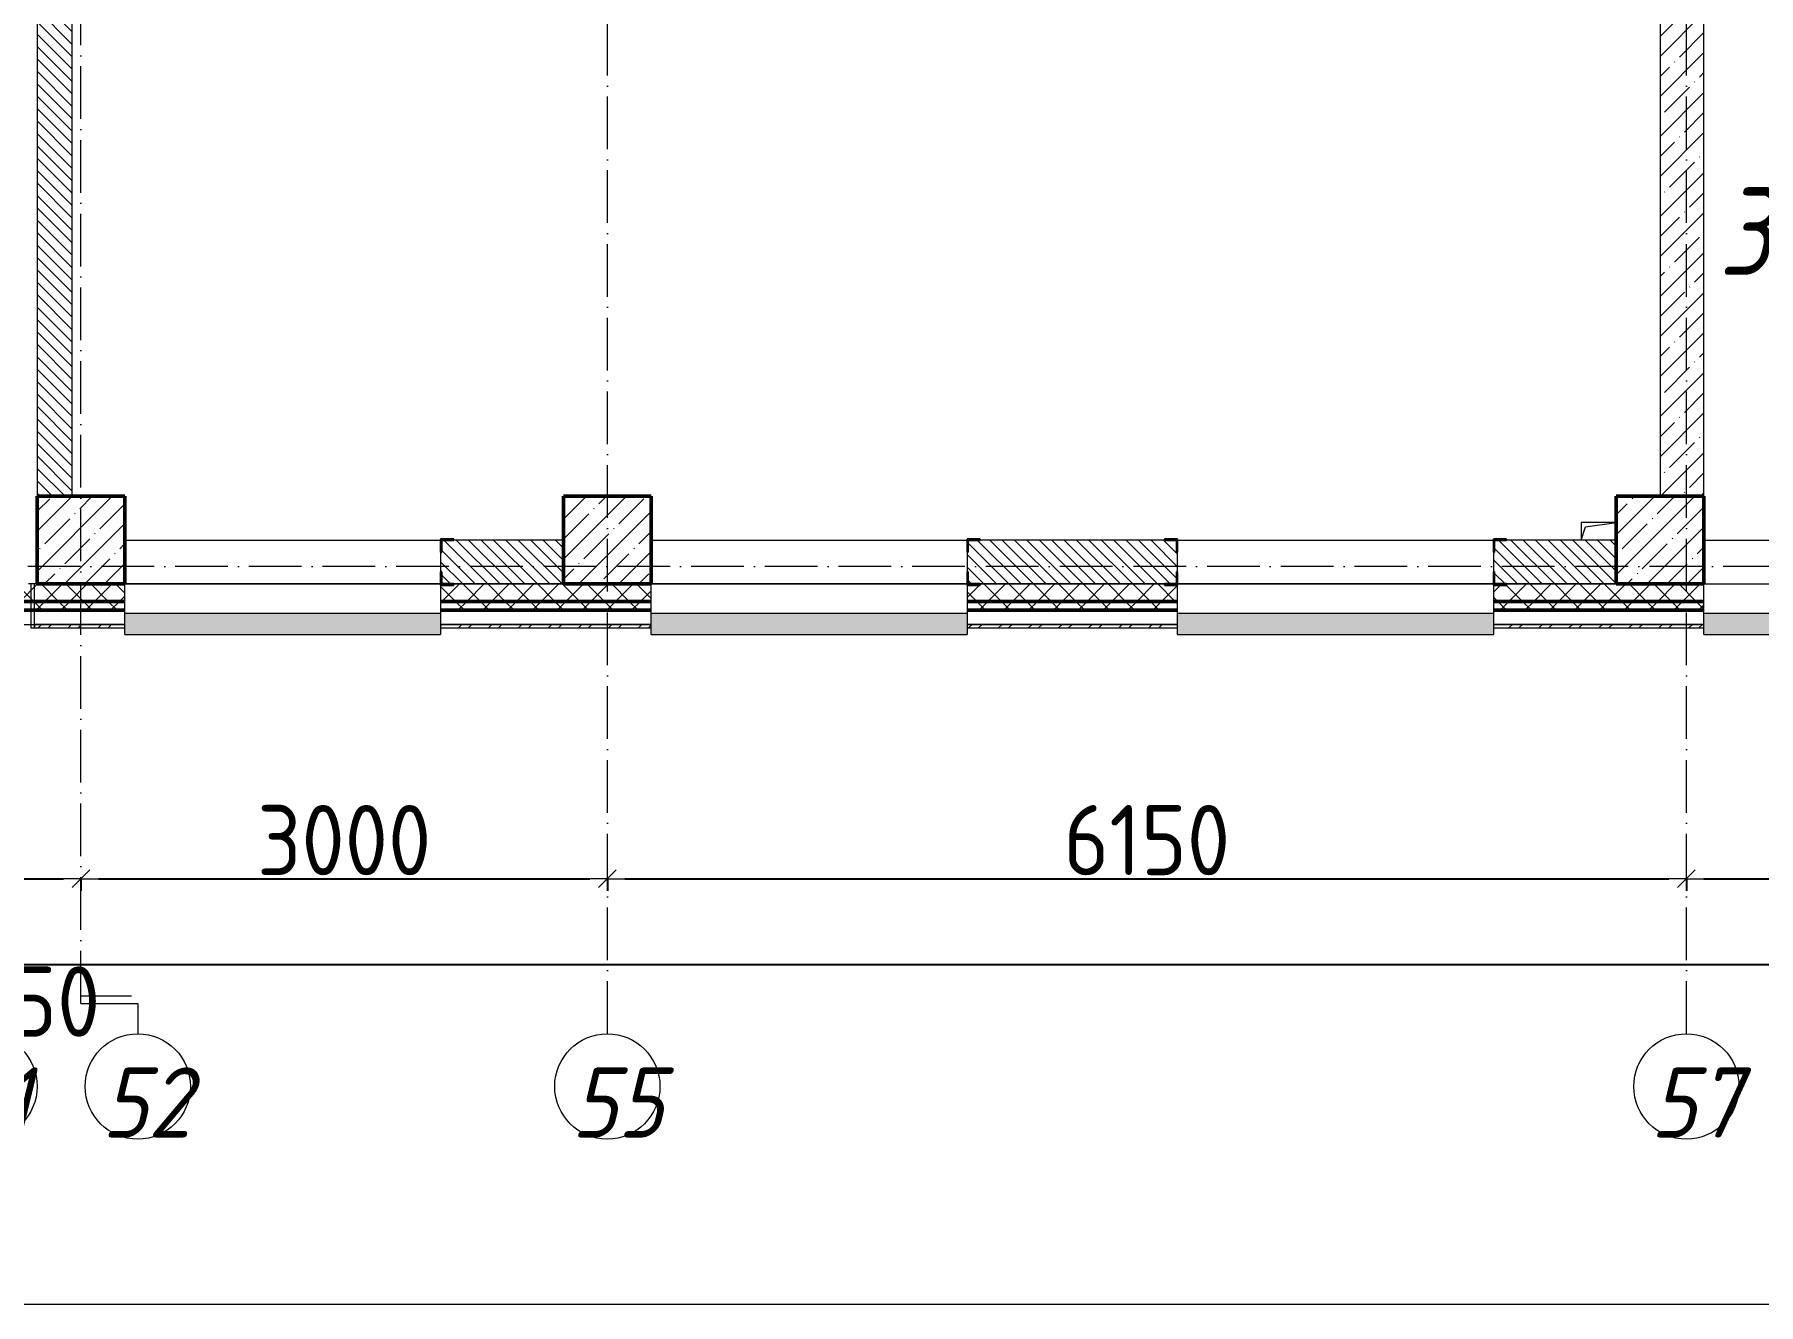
# Model space of a CAD drawing. Header units: millimetres. Extents: x -213536 to 1564669, y -45299 to 942238.
# Drawn here: x 214314 to 224140, y 452991 to 460229 of the extents above; entities that cross this region are included whole.
import ezdxf

# ---------------------------------------------------------------- set-up
doc = ezdxf.new("R2010")
doc.units = ezdxf.units.MM
doc.linetypes.add('50_200_ШТРИХ_1Т_ш5_п1_п1_', pattern=[700, 500, -100, 0, -100])
for name, color, linetype, lineweight in [('A-____-____-DIMS', 7, 'Continuous', 9), ('A-GENM-____-MCUT', 7, 'Continuous', 25), ('A-GENM-____-OTLN', 7, 'Continuous', 9), ('A-GENM-____-OTLN-1', 7, 'Continuous', 25), ('A-GLAZ-____-OTLN', 7, 'Continuous', 9), ('A-WALL-____-MCUT-1', 7, 'Continuous', 9), ('A-WALL-____-MCUT-2', 7, 'Continuous', 50), ('A-WALL-____-MCUT-3', 7, 'Continuous', 9), ('A-WALL-____-OTLN', 7, 'Continuous', 9), ('A-WALL-____-PATT-1', 7, 'Continuous', 9), ('A-WALL-FNSH-MCUT-1', 7, 'Continuous', 9), ('S-COLS-____-MCUT', 7, 'Continuous', 50), ('S-COLS-____-OTLN', 7, 'Continuous', 9), ('S-GRID-____-IDEN', 7, 'Continuous', 9), ('S-GRID-____-OTLN', 7, 'Continuous', 9), ('S-GRID-____-OTLN-1', 7, '50_200_ШТРИХ_1Т_ш5_п1_п1_', 9), ('Марки помещений', 7, 'Continuous', 9)]:
    doc.layers.add(name, color=color, linetype=linetype, lineweight=lineweight)
doc.layers.add('A-GLAZ-____-OTLN-1', color=7, linetype='Continuous', lineweight=9, true_color=0xc0c0c0)
doc.styles.add('ISOCPEUR_I', font='isocpeui.ttf', dxfattribs={"width": 0.9, "height": 2.5})
doc.styles.add('ISOCPEUR_I_2', font='isocpeui.ttf', dxfattribs={"width": 0.85, "height": 2.3})
doc.styles.add('СПДС', font='isocpeur.ttf', dxfattribs={"width": 0.9})
doc.dimstyles.new('Размера А3', dxfattribs={"dimtxt": 200, "dimasz": 100, "dimexe": 70, "dimexo": 100, "dimgap": 20, "dimtad": 1, "dimdec": 0, "dimrnd": 10, "dimzin": 0, "dimdsep": 46, "dimtxsty": 'СПДС', "dimblk": 'ARROWHEAD_6', "dimcen": 1, "dimclrd": 256, "dimclre": 256, "dimclrt": 256, "dimazin": 0, "dimtfac": 1, "dimtdec": 0, "dimtmove": 2, "dimatfit": 3, "dimfxl": 1, "dimtolj": 1, "dimtzin": 0, "dimarcsym": 0})
pattern_1 = [(45, (142429.06, 459015.94), (-70.71068, 70.71068), []), (135, (142429.06, 459015.94), (-70.71068, -70.71068), [])]
pattern_2 = [(135, (142429.057, 459015.94), (-35.35534, -35.35534), [])]

# ---------------------------------------------------------------- blocks, each defined once
blk = doc.blocks.new('BSC_Колонна _Прямоугольная - 500х500-V62-АР1_План отверстий 3 этажа в осях 1-64_А-ГГ')
at = {"layer": 'S-COLS-____-OTLN'}
h = blk.add_hatch(dxfattribs=at)
h.set_pattern_fill('FP_99', color=256, style=0, pattern_type=2)
h.set_pattern_definition([(45, (-75150, 1668.96), (-114.04925, 114.04925), []), (45, (-75035.95, 1668.96), (-114.04925, 114.04925), [201.613, -40.323, 3.353, -36.97])])
h.paths.add_polyline_path([(-250, -250), (250, -250), (250, 250), (-250, 250)], flags=0)
at = {"layer": 'S-COLS-____-MCUT'}
for p, q in [((250, 250), (-250, 250)), ((-250, 250), (-250, -250)), ((250, -250), (250, 250)), ((-250, -250), (250, -250))]:
    blk.add_line(p, q, dxfattribs=at)
blk = doc.blocks.new('BSC_Колонна _Прямоугольная - 500х500-V112-АР1_План отверстий 3 этажа в осях 1-64_А-ГГ')
at = {"layer": 'S-COLS-____-OTLN'}
h = blk.add_hatch(dxfattribs=at)
h.set_pattern_fill('FP_135', color=256, style=0, pattern_type=2)
h.set_pattern_definition([(45, (-81150, 1668.96), (-114.04925, 114.04925), []), (45, (-81035.95, 1668.96), (-114.04925, 114.04925), [201.613, -40.323, 3.353, -36.97])])
h.paths.add_polyline_path([(-250, -250), (250, -250), (250, 250), (-250, 250)], flags=0)
at = {"layer": 'S-COLS-____-MCUT'}
for p, q in [((250, 250), (-250, 250)), ((-250, 250), (-250, -250)), ((250, -250), (250, 250)), ((-250, -250), (250, -250))]:
    blk.add_line(p, q, dxfattribs=at)
blk = doc.blocks.new('BSC_Колонна _Прямоугольная - 500х500-V131-АР1_План отверстий 3 этажа в осях 1-64_А-ГГ')
at = {"layer": 'S-COLS-____-OTLN'}
h = blk.add_hatch(dxfattribs=at)
h.set_pattern_fill('FP_154', color=256, style=0, pattern_type=2)
h.set_pattern_definition([(45, (-72150, 1668.96), (-114.04925, 114.04925), []), (45, (-72035.95, 1668.96), (-114.04925, 114.04925), [201.613, -40.323, 3.353, -36.97])])
h.paths.add_polyline_path([(-250, -250), (250, -250), (250, 250), (-250, 250)], flags=0)
at = {"layer": 'S-COLS-____-MCUT'}
for p, q in [((250, 250), (-250, 250)), ((-250, 250), (-250, -250)), ((250, -250), (250, 250)), ((-250, -250), (250, -250))]:
    blk.add_line(p, q, dxfattribs=at)
blk = doc.blocks.new('Фахверк_СКБ_Уголок - 250_2700-27497298-АР1_План отверстий 3 этажа в осях 1-64_А-ГГ')
at = {"layer": 'A-GENM-____-MCUT'}
for p, q in [((200, 181), (125, 181)), ((125, 181), (125, 106)), ((125, 106), (131, 106)), ((131, 106), (131, 175)), ((131, 175), (200, 175)), ((200, 175), (200, 181)), ((131, -6), (125, -6)), ((125, -6), (125, -81)), ((125, -81), (200, -81)), ((131, -75), (131, -6)), ((200, -75), (131, -75)), ((200, -81), (200, -75))]:
    blk.add_line(p, q, dxfattribs=at)
blk = doc.blocks.new('AR_Отверстие прямоугольное _в плите_ - AR_Отверстие прямоугольное _в плите_-V177-АР1_План отверстий 3 этажа в осях 1-64_А-ГГ')
at = {"layer": 'A-GENM-____-OTLN'}
for p, q in [((100, 50), (-100, 50)), ((-100, 50), (-100, -50)), ((-100, -50), (-75, 25)), ((-75, 25), (100, 50))]:
    blk.add_line(p, q, dxfattribs=at)
blk = doc.blocks.new('Отлив_СКБ - Отлив витража_120_НВФ-31885687-АР1_План отверстий 3 этажа в осях 1-64_А-ГГ')
at = {"layer": 'A-GLAZ-____-OTLN-1'}
for points in [[(0, 0), (0, -2), (1800, -2), (1800, 0), (534.2, 0)], [(0, -2), (0, -120), (1800, -120), (1800, -2), (534.2, -2)]]:
    blk.add_hatch(color=256, dxfattribs=at).paths.add_polyline_path(points, flags=0)
at = {"layer": 'A-GLAZ-____-OTLN'}
for p, q in [((0, 0), (1800, 0)), ((1800, -2), (0, -2)), ((0, -120), (0, -83)), ((1800, -83), (1800, -120)), ((0, -120), (1800, -120))]:
    blk.add_line(p, q, dxfattribs=at)
blk = doc.blocks.new('Отлив_СКБ - Отлив витража_120_НВФ-V214-АР1_План отверстий 3 этажа в осях 1-64_А-ГГ')
at = {"layer": 'A-GLAZ-____-OTLN-1'}
for points in [[(0, -2), (1800, -2), (1800, 0), (0, 0)], [(730.8, -120), (1800, -120), (1800, -2), (0, -2), (0, -120)]]:
    blk.add_hatch(color=256, dxfattribs=at).paths.add_polyline_path(points, flags=0)
at = {"layer": 'A-GLAZ-____-OTLN'}
for p, q in [((0, 0), (1800, 0)), ((1800, -2), (0, -2)), ((0, -120), (0, -83)), ((1800, -63), (1800, -120)), ((0, -120), (1800, -120))]:
    blk.add_line(p, q, dxfattribs=at)
blk = doc.blocks.new('Отлив_СКБ - Отлив витража_120_НВФ-31885283-АР1_План отверстий 3 этажа в осях 1-64_А-ГГ')
at = {"layer": 'A-GLAZ-____-OTLN-1'}
for points in [[(656.2, -2), (1000, -2), (1000, 0), (0, 0), (0, -2)], [(656.2, -120), (1000, -120), (1000, -2), (0, -2), (0, -120)]]:
    blk.add_hatch(color=256, dxfattribs=at).paths.add_polyline_path(points, flags=0)
at = {"layer": 'A-GLAZ-____-OTLN'}
for p, q in [((0, 0), (1000, 0)), ((1000, -2), (0, -2)), ((0, -120), (0, -83)), ((1000, -83), (1000, -120)), ((0, -120), (1000, -120))]:
    blk.add_line(p, q, dxfattribs=at)
blk = doc.blocks.new('Стены 8 - Стены 4-31196234-АР1_План отверстий 3 этажа в осях 1-64_А-ГГ')
at = {"layer": 'A-WALL-____-MCUT-3'}
for p, q in [((-1798.5, 41030.2), (-1798.5, 41010.2)), ((-1548.5, 41030.2), (-1798.5, 41030.2)), ((-1798.5, 41010.2), (-1548.5, 41010.2)), ((-1548.5, 41010.2), (-1548.5, 41030.2))]:
    blk.add_line(p, q, dxfattribs=at)
blk = doc.blocks.new('Ось сетки - Круг_Ø6_00__ISO-2_5_0_9K_-25732049-АР1_План отверстий 3 этажа в осях 1-64_А-ГГ')
at = {"layer": 'S-GRID-____-IDEN'}
blk.add_circle((0, 0), 3, dxfattribs=at)
blk = doc.blocks.new('ARROWHEAD_6')
at = {"color": 0, "linetype": 'Continuous'}
for p, q in [((0, 0), (-1, 0)), ((-0.5, -0.5), (0.5, 0.5))]:
    blk.add_line(p, q, dxfattribs=at)
blk = doc.blocks.new('*D2826')
at = {"layer": 'A-____-____-DIMS', "lineweight": -2, "transparency": 16777216}
for p, q in [((214029.1, 455423.5), (214029.1, 455347.4)), ((214129.1, 455417.4), (214479.1, 455417.4)), ((214579.1, 455423.5), (214579.1, 455347.4))]:
    blk.add_line(p, q, dxfattribs=at)
at = {"layer": 'Defpoints', "color": 0, "lineweight": 50, "transparency": 16777216}
for p in [(214029.1, 455523.5), (214579.1, 455523.5), (214579.1, 455417.4)]:
    blk.add_point(p, dxfattribs=at)
at = {"layer": 'A-____-____-DIMS', "lineweight": -2, "transparency": 16777216, "xscale": 100, "yscale": 100, "zscale": 100, "rotation": 180}
blk.add_blockref('ARROWHEAD_6', (214029.1, 455417.4), dxfattribs=at)
at = {"layer": 'A-____-____-DIMS', "lineweight": -2, "transparency": 16777216, "xscale": 100, "yscale": 100, "zscale": 100}
blk.add_blockref('ARROWHEAD_6', (214579.1, 455417.4), dxfattribs=at)
at = {"layer": 'A-____-____-DIMS', "transparency": 16777216, "insert": (214304.1, 454717.4), "char_height": 400, "attachment_point": 5, "style": 'СПДС'}
blk.add_mtext('\\A1;550', dxfattribs=at)
blk = doc.blocks.new('*D2827')
at = {"layer": 'A-____-____-DIMS', "lineweight": -2, "transparency": 16777216}
for p, q in [((214579.1, 455423.5), (214579.1, 455347.4)), ((214679.1, 455417.4), (217479.1, 455417.4)), ((217579.1, 455423.5), (217579.1, 455347.4))]:
    blk.add_line(p, q, dxfattribs=at)
at = {"layer": 'Defpoints', "color": 0, "lineweight": 50, "transparency": 16777216}
for p in [(214579.1, 455523.5), (217579.1, 455523.5), (217579.1, 455417.4)]:
    blk.add_point(p, dxfattribs=at)
at = {"layer": 'A-____-____-DIMS', "lineweight": -2, "transparency": 16777216, "xscale": 100, "yscale": 100, "zscale": 100, "rotation": 180}
blk.add_blockref('ARROWHEAD_6', (214579.1, 455417.4), dxfattribs=at)
at = {"layer": 'A-____-____-DIMS', "lineweight": -2, "transparency": 16777216, "xscale": 100, "yscale": 100, "zscale": 100}
blk.add_blockref('ARROWHEAD_6', (217579.1, 455417.4), dxfattribs=at)
at = {"layer": 'A-____-____-DIMS', "transparency": 16777216, "insert": (216079.1, 455637.4), "char_height": 400, "attachment_point": 5, "style": 'СПДС'}
blk.add_mtext('\\A1;3000', dxfattribs=at)
blk = doc.blocks.new('*D2828')
at = {"layer": 'A-____-____-DIMS', "lineweight": -2, "transparency": 16777216}
for p, q in [((217579.1, 455423.5), (217579.1, 455347.4)), ((217679.1, 455417.4), (223629.1, 455417.4)), ((223729.1, 455423.5), (223729.1, 455347.4))]:
    blk.add_line(p, q, dxfattribs=at)
at = {"layer": 'Defpoints', "color": 0, "lineweight": 50, "transparency": 16777216}
for p in [(217579.1, 455523.5), (223729.1, 455523.5), (223729.1, 455417.4)]:
    blk.add_point(p, dxfattribs=at)
at = {"layer": 'A-____-____-DIMS', "lineweight": -2, "transparency": 16777216, "xscale": 100, "yscale": 100, "zscale": 100, "rotation": 180}
blk.add_blockref('ARROWHEAD_6', (217579.1, 455417.4), dxfattribs=at)
at = {"layer": 'A-____-____-DIMS', "lineweight": -2, "transparency": 16777216, "xscale": 100, "yscale": 100, "zscale": 100}
blk.add_blockref('ARROWHEAD_6', (223729.1, 455417.4), dxfattribs=at)
at = {"layer": 'A-____-____-DIMS', "transparency": 16777216, "insert": (220654.1, 455637.4), "char_height": 400, "attachment_point": 5, "style": 'СПДС'}
blk.add_mtext('\\A1;6150', dxfattribs=at)
blk = doc.blocks.new('*D2829')
at = {"layer": 'A-____-____-DIMS', "lineweight": -2, "transparency": 16777216}
for p, q in [((223729.1, 455423.5), (223729.1, 455347.4)), ((223829.1, 455417.4), (226029.1, 455417.4)), ((226129.1, 455423.5), (226129.1, 455347.4))]:
    blk.add_line(p, q, dxfattribs=at)
at = {"layer": 'Defpoints', "color": 0, "lineweight": 50, "transparency": 16777216}
for p in [(223729.1, 455523.5), (226129.1, 455523.5), (226129.1, 455417.4)]:
    blk.add_point(p, dxfattribs=at)
at = {"layer": 'A-____-____-DIMS', "lineweight": -2, "transparency": 16777216, "xscale": 100, "yscale": 100, "zscale": 100, "rotation": 180}
blk.add_blockref('ARROWHEAD_6', (223729.1, 455417.4), dxfattribs=at)
at = {"layer": 'A-____-____-DIMS', "lineweight": -2, "transparency": 16777216, "xscale": 100, "yscale": 100, "zscale": 100}
blk.add_blockref('ARROWHEAD_6', (226129.1, 455417.4), dxfattribs=at)
at = {"layer": 'A-____-____-DIMS', "transparency": 16777216, "insert": (224929.1, 455637.4), "char_height": 400, "attachment_point": 5, "style": 'СПДС'}
blk.add_mtext('\\A1;2400', dxfattribs=at)
blk = doc.blocks.new('*D2834')
at = {"layer": 'A-____-____-DIMS', "lineweight": -2, "transparency": 16777216}
for p, q in [((140079.1, 454935.3), (140079.1, 454859.2)), ((140179.1, 454929.2), (243479.1, 454929.2)), ((243579.1, 454935.3), (243579.1, 454859.2))]:
    blk.add_line(p, q, dxfattribs=at)
at = {"layer": 'Defpoints', "color": 0, "lineweight": 50, "transparency": 16777216}
for p in [(140079.1, 455035.3), (243579.1, 455035.3), (243579.1, 454929.2)]:
    blk.add_point(p, dxfattribs=at)
at = {"layer": 'A-____-____-DIMS', "lineweight": -2, "transparency": 16777216, "xscale": 100, "yscale": 100, "zscale": 100, "rotation": 180}
blk.add_blockref('ARROWHEAD_6', (140079.1, 454929.2), dxfattribs=at)
at = {"layer": 'A-____-____-DIMS', "lineweight": -2, "transparency": 16777216, "xscale": 100, "yscale": 100, "zscale": 100}
blk.add_blockref('ARROWHEAD_6', (243579.1, 454929.2), dxfattribs=at)
at = {"layer": 'A-____-____-DIMS', "transparency": 16777216, "insert": (191829.1, 455149.2), "char_height": 400, "attachment_point": 5, "style": 'СПДС'}
blk.add_mtext('\\A1;103500', dxfattribs=at)

msp = doc.modelspace()

# ---------------------------------------------------------------- hatches: boundary and pattern name
at = {"layer": 'A-WALL-____-PATT-1'}
h = msp.add_hatch(dxfattribs=at)
h.set_pattern_fill('FP_38', color=256, style=0, pattern_type=2)
h.set_pattern_definition([(45, (142429.06, 459015.94), (-114.04925, 114.04925), []), (45, (142543.1, 459015.94), (-114.04925, 114.04925), [201.612, -40.322, 3.353, -36.97])])
h.paths.add_polyline_path([(223829.1, 457597), (223829.1, 464847), (223579.1, 464847), (223579.1, 457597), (223718.7, 457597)], flags=0)
h = msp.add_hatch(dxfattribs=at)
h.set_pattern_fill('FP_6', color=256, style=0, pattern_type=2)
h.set_pattern_definition(pattern_2)
h.paths.add_polyline_path([(214529.1, 457597), (214529.1, 464597), (214329.1, 464597), (214329.1, 457597)], flags=0)
h = msp.add_hatch(dxfattribs=at)
h.set_pattern_fill('FP_6', color=256, style=0, pattern_type=2)
h.set_pattern_definition(pattern_2)
h.paths.add_polyline_path([(216635.1, 457097), (217329.1, 457097), (217329.1, 457347), (216635.1, 457347), (216635.1, 457278), (216629.1, 457278), (216629.1, 457166), (216635.1, 457166)], flags=0)
h = msp.add_hatch(dxfattribs=at)
h.set_pattern_fill('FP_6', color=256, style=0, pattern_type=2)
h.set_pattern_definition(pattern_2)
h.paths.add_polyline_path([(222704.1, 457097), (223329.1, 457097), (223329.1, 457347), (222635.1, 457347), (222635.1, 457278), (222629.1, 457278), (222629.1, 457166), (222635.1, 457166), (222635.1, 457097)], flags=0)
h.paths.add_polyline_path([(219635.1, 457097), (220823.1, 457097), (220823.1, 457166), (220829.1, 457166), (220829.1, 457278), (220823.1, 457278), (220823.1, 457347), (219635.1, 457347), (219635.1, 457278), (219629.1, 457278), (219629.1, 457166), (219635.1, 457166), (219635.1, 457098.2)], flags=0)
h = msp.add_hatch(dxfattribs=at)
h.set_pattern_fill('FP_1', color=256, style=0, pattern_type=2)
h.set_pattern_definition(pattern_1)
h.paths.add_polyline_path([(243179.1, 456997), (243679.1, 456997), (243679.1, 457097), (234654.1, 457097), (234654.1, 457091), (234579.1, 457091), (234579.1, 456997), (243160.8, 456997)], flags=0)
h.paths.add_polyline_path([(231672.3, 456997), (232779.1, 456997), (232779.1, 457091), (232704.1, 457091), (232704.1, 457097), (224829.1, 457097), (224829.1, 456997), (231429.1, 456997)], flags=0)
h.paths.add_polyline_path([(223829.1, 456997), (223829.1, 457097), (222704.1, 457097), (222704.1, 457091), (222629.1, 457091), (222629.1, 456997), (223718.7, 456997)], flags=0)
h.paths.add_polyline_path([(220829.1, 456997), (220829.1, 457091), (220754.1, 457091), (220754.1, 457097), (219704.1, 457097), (219704.1, 457091), (219629.1, 457091), (219629.1, 456997), (220183.8, 456997)], flags=0)
h.paths.add_polyline_path([(217829.1, 456997), (217829.1, 457097), (216704.1, 457097), (216704.1, 457091), (216629.1, 457091), (216629.1, 456997), (216704.1, 456997)], flags=0)
h.paths.add_polyline_path([(213429.1, 456997), (214829.1, 456997), (214829.1, 457097), (213504.1, 457097), (213504.1, 457091), (213429.1, 457091)], flags=0)
h.paths.add_polyline_path([(211346.5, 456997), (211629.1, 456997), (211629.1, 457091), (211554.1, 457091), (211554.1, 457097), (210504.1, 457097), (210504.1, 457091), (210429.1, 457091), (210429.1, 456997), (210462.8, 456997)], flags=0)
h.paths.add_polyline_path([(208629.1, 456997), (208629.1, 457097), (207504.1, 457097), (207504.1, 457091), (207429.1, 457091), (207429.1, 456997), (207504.1, 456997)], flags=0)
h.paths.add_polyline_path([(205279.1, 456997), (205629.1, 456997), (205629.1, 457091), (205554.1, 457091), (205554.1, 457097), (204504.1, 457097), (204504.1, 457091), (204429.1, 457091), (204429.1, 456997), (205160.4, 456997)], flags=0)
h.paths.add_polyline_path([(202629.1, 456997), (202629.1, 457091), (202554.1, 457091), (202554.1, 457097), (201504.1, 457097), (201504.1, 457091), (201429.1, 457091), (201429.1, 456997), (202509.2, 456997)], flags=0)
h.paths.add_polyline_path([(199629.1, 456997), (199629.1, 457091), (199554.1, 457091), (199554.1, 457097), (198504.1, 457097), (198504.1, 457091), (198429.1, 457091), (198429.1, 456997), (198974.2, 456997)], flags=0)
h.paths.add_polyline_path([(195439.3, 456997), (196629.1, 456997), (196629.1, 457091), (196554.1, 457091), (196554.1, 457097), (195504.1, 457097), (195504.1, 457091), (195429.1, 457091), (195429.1, 456997), (195435.1, 456997)], flags=0)
h.paths.add_polyline_path([(192429.1, 456997), (193629.1, 456997), (193629.1, 457091), (193554.1, 457091), (193554.1, 457097), (192504.1, 457097), (192504.1, 457091), (192429.1, 457091)], flags=0)
h.paths.add_polyline_path([(187485.7, 456997), (187629.1, 456997), (187629.1, 457091), (187554.1, 457091), (187554.1, 457097), (186504.1, 457097), (186504.1, 457091), (186429.1, 457091), (186429.1, 456997), (187279.1, 456997)], flags=0)
h.paths.add_polyline_path([(184629.1, 456997), (184629.1, 457091), (184554.1, 457091), (184554.1, 457097), (183504.1, 457097), (183504.1, 457091), (183429.1, 457091), (183429.1, 456997), (184623.1, 456997)], flags=0)
h.paths.add_polyline_path([(181299.6, 456997), (181629.1, 456997), (181629.1, 457091), (181554.1, 457091.6), (181554.1, 457097), (180229.1, 457097), (180229.1, 456997)], flags=0)
h.paths.add_polyline_path([(177764.7, 456997), (178429.1, 456997), (178429.1, 457091), (178354.1, 457091), (178354.1, 457097), (177229.1, 457097), (177229.1, 456997)], flags=0)
h.paths.add_polyline_path([(175429.1, 456997), (175429.1, 457091), (175354.1, 457091), (175354.1, 457097), (174304.1, 457097), (174304.1, 457091), (174229.1, 457091), (174229.7, 456997), (175423.1, 456997)], flags=0)
h.paths.add_polyline_path([(172429.1, 456997), (172429.1, 457091), (172354.1, 457091), (172354.1, 457097), (171229.1, 457097), (171229.1, 456997), (171578.5, 456997)], flags=0)
h.paths.add_polyline_path([(169429.1, 456997), (169429.1, 457091), (169354.1, 457091), (169354.1, 457097), (168229.1, 457097), (168229.1, 456997), (168927.3, 456997)], flags=0)
h.paths.add_polyline_path([(166429.1, 456997), (166429.1, 457091), (166354.1, 457091), (166354.1, 457097), (165304.1, 457097), (165304.1, 457091), (165229.1, 457091), (165229.1, 456997), (165392.4, 456997)], flags=0)
h.paths.add_polyline_path([(156555.1, 456997), (157429.1, 456997), (157429.1, 457091), (157354.1, 457091), (157354.1, 457097), (156304.1, 457097), (156304.1, 457091), (156229.1, 457091), (156229.1, 456997)], flags=0)
h.paths.add_polyline_path([(154787.6, 456997), (155229.1, 456997), (155229.1, 457091), (155154.1, 457091), (155154.1, 457097), (149904.1, 457097), (149904.1, 457091), (149829.1, 457091), (149829.1, 456997), (153329.1, 456997)], flags=0)
h.paths.add_polyline_path([(147717.8, 456997), (148829.1, 456997), (148829.1, 457091), (148754.1, 457091), (148754.1, 457097), (139979.1, 457097), (139979.1, 456997), (145950.3, 456997)], flags=0)
h = msp.add_hatch(dxfattribs=at)
h.set_pattern_fill('FP_1', color=256, style=0, pattern_type=2)
h.set_pattern_definition(pattern_1)
h.paths.add_polyline_path([(243679.1, 456947), (243779.1, 456947), (243779.1, 456997), (234579.1, 456997), (234579.1, 456947), (243160.8, 456947)], flags=0)
h.paths.add_polyline_path([(231672.3, 456947), (232779.1, 456947), (232779.1, 456997), (224829.1, 456997), (224829.1, 456947), (230788.6, 456947)], flags=0)
h.paths.add_polyline_path([(223718.7, 456947), (223829.1, 456947), (223829.1, 456997), (222629.1, 456997), (222629.1, 456947), (222835, 456947)], flags=0)
h.paths.add_polyline_path([(219629.1, 456947), (220829.1, 456947), (220829.1, 456997), (219629.1, 456997)], flags=0)
h.paths.add_polyline_path([(216648.9, 456947), (217829.1, 456947), (217829.1, 456997), (216629.1, 456997), (216629.1, 456947)], flags=0)
h.paths.add_polyline_path([(214829.1, 456947), (214829.1, 456997), (213429.1, 456997), (213429.1, 456947), (213997.7, 456947)], flags=0)
h.paths.add_polyline_path([(211629.1, 456947), (211629.1, 456997), (210429.1, 456997), (210429.1, 456947), (211346.5, 456947)], flags=0)
h.paths.add_polyline_path([(208629.1, 456947), (208629.1, 456997), (207429.1, 456997), (207429.1, 456947)], flags=0)
h.paths.add_polyline_path([(205629.1, 456947), (205629.1, 456997), (204429.1, 456997), (204429.1, 456947), (205160.4, 456947)], flags=0)
h.paths.add_polyline_path([(201429.1, 456947), (202629.1, 456947), (202629.1, 456997), (201429.1, 456997)], flags=0)
h.paths.add_polyline_path([(198429.1, 456947), (199629.1, 456947), (199629.1, 456997), (198429.1, 456997)], flags=0)
h.paths.add_polyline_path([(195439.3, 456947), (196629.1, 456947), (196629.1, 456997), (195429.1, 456997), (195429.1, 456947)], flags=0)
h.paths.add_polyline_path([(193629.1, 456947), (193629.1, 456997), (192429.1, 456997), (192429.1, 456947), (192788.1, 456947)], flags=0)
h.paths.add_polyline_path([(187485.7, 456947), (187629.1, 456947), (187629.1, 456997), (186429.1, 456997), (186429.1, 456947), (186602, 456947)], flags=0)
h.paths.add_polyline_path([(184629.1, 456947), (184629.1, 456997), (183429.1, 456997), (183429.1, 456947), (183950.8, 456947)], flags=0)
h.paths.add_polyline_path([(181299.6, 456947), (181629.1, 456947), (181629.1, 456997), (180229.1, 456997), (180229.1, 456947)], flags=0)
h.paths.add_polyline_path([(178429.1, 456947), (178429.1, 456997), (177229.1, 456997), (177229.1, 456947), (177764.7, 456947)], flags=0)
h.paths.add_polyline_path([(175429.1, 456947), (175429.1, 456997), (174229.1, 456997), (174229.7, 456947)], flags=0)
h.paths.add_polyline_path([(172429.1, 456947), (172429.1, 456997), (171229.1, 456997), (171229.1, 456947), (171578.5, 456947)], flags=0)
h.paths.add_polyline_path([(169429.1, 456947), (169429.1, 456997), (168229.1, 456997), (168229.1, 456947), (168927.3, 456947)], flags=0)
h.paths.add_polyline_path([(165392.4, 456947), (166429.1, 456947), (166429.1, 456997), (165229.1, 456997), (165229.1, 456947)], flags=0)
h.paths.add_polyline_path([(156229.1, 456947), (157429.1, 456947), (157429.1, 456997), (156229.1, 456997)], flags=0)
h.paths.add_polyline_path([(155229.1, 456947), (155229.1, 456997), (149829.1, 456997), (149829.1, 456947), (154787.6, 456947)], flags=0)
h.paths.add_polyline_path([(148601.5, 456947), (148829.1, 456947), (148829.1, 456997), (139879.1, 456997), (139879.1, 456947), (147717.8, 456947)], flags=0)
h = msp.add_hatch(dxfattribs=at)
h.set_pattern_fill('FP_3', color=256, style=0, pattern_type=2)
h.set_pattern_definition([(45, (142429.06, 459015.94), (-85.53659, 85.53659), []), (45, (142486.08, 459015.94), (-85.53659, 85.53659), [])])
h.paths.add_polyline_path([(243909.1, 456847), (243909.1, 456867), (234579.1, 456867), (234579.1, 456847), (243160.8, 456847)], flags=0)
h.paths.add_polyline_path([(231672.3, 456847), (232779.1, 456847), (232779.1, 456867), (224829.1, 456867), (224829.1, 456847), (230788.6, 456847)], flags=0)
h.paths.add_polyline_path([(222835, 456847), (223829.1, 456847), (223829.1, 456867), (222629.1, 456867), (222629.1, 456847)], flags=0)
h.paths.add_polyline_path([(220829.1, 456847), (220829.1, 456867), (219630.1, 456867), (219630.1, 456847), (220183.8, 456847)], flags=0)
h.paths.add_polyline_path([(216648.9, 456847), (217829.1, 456847), (217829.1, 456867), (216629.1, 456867), (216629.1, 456847)], flags=0)
h.paths.add_polyline_path([(214314.1, 456847), (214829.1, 456847), (214829.1, 456867), (214314.1, 456867)], flags=0)

# ---------------------------------------------------------------- linework, layer by layer
at = {"color": 1, "lineweight": 0}
msp.add_lwpolyline([(134866.3, 551818.7), (248102.3, 551818.7), (248102.3, 452990.7), (134866.3, 452990.7)], close=True, dxfattribs=at)
at = {"layer": 'A-WALL-____-MCUT-1'}
for p, q in [((223579.1, 465097), (223579.1, 457597)), ((223829.1, 457597), (223829.1, 464847))]:
    msp.add_line(p, q, dxfattribs=at)
at = {"layer": 'A-WALL-____-MCUT-2'}
for p, q in [((213429.1, 456997), (214829.1, 456997)), ((213429.1, 456947), (214829.1, 456947)), ((216629.1, 456997), (217829.1, 456997)), ((216629.1, 456947), (217829.1, 456947)), ((219629.1, 456997), (220829.1, 456997)), ((219629.1, 456947), (220829.1, 456947)), ((222629.1, 456997), (223829.1, 456997)), ((222629.1, 456947), (223829.1, 456947))]:
    msp.add_line(p, q, dxfattribs=at)
at = {"layer": 'A-WALL-____-MCUT-3'}
for p, q in [((214329.1, 464597), (214329.1, 457597)), ((214529.1, 457597), (214529.1, 464597)), ((217329.1, 457347), (216704.1, 457347)), ((220754.1, 457347), (219704.1, 457347)), ((223329.1, 457347), (222704.1, 457347)), ((216629.1, 457278), (216629.1, 457166)), ((219629.1, 457278), (219629.1, 457166)), ((220829.1, 457166), (220829.1, 457278)), ((222629.1, 457278), (222629.1, 457166)), ((214329.1, 457097), (214279.1, 457097)), ((214829.1, 456867), (214829.1, 457097)), ((216629.1, 457091), (216629.1, 456867)), ((217329.1, 457097), (216704.1, 457097)), ((216704.1, 457097), (217329.1, 457097)), ((217829.1, 456867), (217829.1, 457097)), ((219629.1, 457091), (219629.1, 456867)), ((220754.1, 457097), (219704.1, 457097)), ((219704.1, 457097), (220754.1, 457097)), ((220829.1, 456867), (220829.1, 457091)), ((222629.1, 457091), (222629.1, 456867)), ((223329.1, 457097), (222704.1, 457097)), ((222704.1, 457097), (223329.1, 457097)), ((223829.1, 456867), (223829.1, 457097)), ((213429.1, 456867), (214829.1, 456867)), ((216629.1, 456867), (217829.1, 456867)), ((219629.1, 456867), (220829.1, 456867)), ((222629.1, 456867), (223829.1, 456867))]:
    msp.add_line(p, q, dxfattribs=at)
at = {"layer": 'A-WALL-____-OTLN'}
for p, q in [((214829.1, 457347), (216629.1, 457347)), ((217829.1, 457347), (219629.1, 457347)), ((220829.1, 457347), (222629.1, 457347)), ((223829.1, 457347), (224829.1, 457347)), ((214829.1, 457097), (216629.1, 457097)), ((216629.1, 457097), (214829.1, 457097)), ((217829.1, 457097), (219629.1, 457097)), ((219629.1, 457097), (217829.1, 457097)), ((220829.1, 457097), (222629.1, 457097)), ((222629.1, 457097), (220829.1, 457097)), ((223829.1, 457097), (224829.1, 457097))]:
    msp.add_line(p, q, dxfattribs=at)
at = {"layer": 'A-WALL-FNSH-MCUT-1'}
for p, q in [((214829.1, 456867), (214314.1, 456867)), ((214314.1, 456867), (214314.1, 456847)), ((214314.1, 456847), (214829.1, 456847)), ((214829.1, 456847), (214829.1, 456867)), ((217829.1, 456867), (216629.1, 456867)), ((216629.1, 456867), (216629.1, 456847)), ((216629.1, 456847), (217829.1, 456847)), ((217829.1, 456847), (217829.1, 456867)), ((220829.1, 456867), (219630.1, 456867)), ((219630.1, 456867), (219630.1, 456847)), ((219630.1, 456847), (220829.1, 456847)), ((220829.1, 456847), (220829.1, 456867)), ((223829.1, 456867), (222629.1, 456867)), ((222629.1, 456867), (222629.1, 456847)), ((222629.1, 456847), (223829.1, 456847)), ((223829.1, 456847), (223829.1, 456867))]:
    msp.add_line(p, q, dxfattribs=at)
at = {"layer": 'S-GRID-____-OTLN'}
for p, q in [((214579.1, 454750.2), (214866.8, 454750.2)), ((214579.1, 454705.9), (214902.7, 454705.9)), ((214902.7, 454705.9), (214902.7, 454533.3))]:
    msp.add_line(p, q, dxfattribs=at)
at = {"layer": 'S-GRID-____-OTLN-1', "color": 251, "ltscale": 0.6, "true_color": 0x636466}
for p, q in [((214579.1, 454705.9), (214579.1, 469166.5)), ((217579.1, 454533.3), (217579.1, 469166.5)), ((223729.1, 454533.3), (223729.1, 465551)), ((246503.5, 457197), (137760.3, 457197))]:
    msp.add_line(p, q, dxfattribs=at)

# ---------------------------------------------------------------- block references
at = {"layer": 'A-GENM-____-OTLN'}
msp.add_blockref('AR_Отверстие прямоугольное _в плите_ - AR_Отверстие прямоугольное _в плите_-V177-АР1_План отверстий 3 этажа в осях 1-64_А-ГГ', (223229.1, 457397), dxfattribs=at)
at = {"layer": 'A-GENM-____-OTLN-1'}
for p in [(216504.1, 457172), (219504.1, 457172), (222504.1, 457172)]:
    msp.add_blockref('Фахверк_СКБ_Уголок - 250_2700-27497298-АР1_План отверстий 3 этажа в осях 1-64_А-ГГ', p, dxfattribs=at)
at = {"layer": 'A-GENM-____-OTLN-1', "rotation": 180}
msp.add_blockref('Фахверк_СКБ_Уголок - 250_2700-27497298-АР1_План отверстий 3 этажа в осях 1-64_А-ГГ', (220954.1, 457272), dxfattribs=at)
at = {"layer": 'A-GLAZ-____-OTLN'}
for name, p in [('Отлив_СКБ - Отлив витража_120_НВФ-31885687-АР1_План отверстий 3 этажа в осях 1-64_А-ГГ', (214829.1, 456930)), ('Отлив_СКБ - Отлив витража_120_НВФ-V214-АР1_План отверстий 3 этажа в осях 1-64_А-ГГ', (217829.1, 456930)), ('Отлив_СКБ - Отлив витража_120_НВФ-31885687-АР1_План отверстий 3 этажа в осях 1-64_А-ГГ', (220829.1, 456930)), ('Отлив_СКБ - Отлив витража_120_НВФ-31885283-АР1_План отверстий 3 этажа в осях 1-64_А-ГГ', (223829.1, 456930))]:
    msp.add_blockref(name, p, dxfattribs=at)
at = {"layer": 'A-WALL-____-OTLN', "rotation": 89.9999999999999}
msp.add_blockref('Стены 8 - Стены 4-31196234-АР1_План отверстий 3 этажа в осях 1-64_А-ГГ', (255324.3, 458645.5), dxfattribs=at)
at = {"layer": 'S-COLS-____-OTLN'}
for name, p in [('BSC_Колонна _Прямоугольная - 500х500-V131-АР1_План отверстий 3 этажа в осях 1-64_А-ГГ', (214579.1, 457347)), ('BSC_Колонна _Прямоугольная - 500х500-V62-АР1_План отверстий 3 этажа в осях 1-64_А-ГГ', (217579.1, 457347)), ('BSC_Колонна _Прямоугольная - 500х500-V112-АР1_План отверстий 3 этажа в осях 1-64_А-ГГ', (223579.1, 457347))]:
    msp.add_blockref(name, p, dxfattribs=at)
at = {"layer": 'S-GRID-____-IDEN', "xscale": 99.99999999999993, "yscale": 99.99999999999993, "zscale": 99.99999999999993}
for p in [(214029.1, 454233.3), (214902.7, 454233.3), (217579.1, 454233.3), (223729.1, 454233.3)]:
    msp.add_blockref('Ось сетки - Круг_Ø6_00__ISO-2_5_0_9K_-25732049-АР1_План отверстий 3 этажа в осях 1-64_А-ГГ', p, dxfattribs=at)

# ---------------------------------------------------------------- texts
at = {"layer": 'S-GRID-____-IDEN', "char_height": 400, "attachment_point": 1, "style": 'ISOCPEUR_I'}
for s, insert, width in [('51', (213848, 454342.1), 346.329), ('52', (214697.7, 454342.1), 404.05), ('55', (217374.1, 454342.1), 404.05), ('57', (223524.1, 454342.1), 404.05)]:
    msp.add_mtext(s, dxfattribs=dict(at, insert=insert, width=width))
at = {"layer": 'Марки помещений', "insert": (223912.6, 459357.5), "char_height": 500, "width": 817.721, "attachment_point": 1, "style": 'ISOCPEUR_I_2'}
msp.add_mtext('3.034', dxfattribs=at)

# ---------------------------------------------------------------- dimensions: what is measured, and where the dimension line sits
at = {"layer": 'A-____-____-DIMS'}
for base, p1, p2, picture, middle in [((217579.1, 455417.4), (214579.1, 455523.5), (217579.1, 455523.5), '*D2827', (216079.1, 455637.4)), ((223729.1, 455417.4), (217579.1, 455523.5), (223729.1, 455523.5), '*D2828', (220654.1, 455637.4)), ((226129.1, 455417.4), (223729.1, 455523.5), (226129.1, 455523.5), '*D2829', (224929.1, 455637.4)), ((214579.1, 455417.4), (214029.1, 455523.5), (214579.1, 455523.5), '*D2826', (214304.1, 454717.4)), ((243579.1, 454929.2), (140079.1, 455035.3), (243579.1, 455035.3), '*D2834', (191829.1, 455149.2))]:
    dim = msp.add_linear_dim(base=base, p1=p1, p2=p2, dimstyle='Размера А3', override={"dimtxt": 400}, dxfattribs=at)
    dim.commit()
    dim.dimension.update_dxf_attribs({"geometry": picture, "text_midpoint": middle})

doc.saveas('drawing.dxf')
